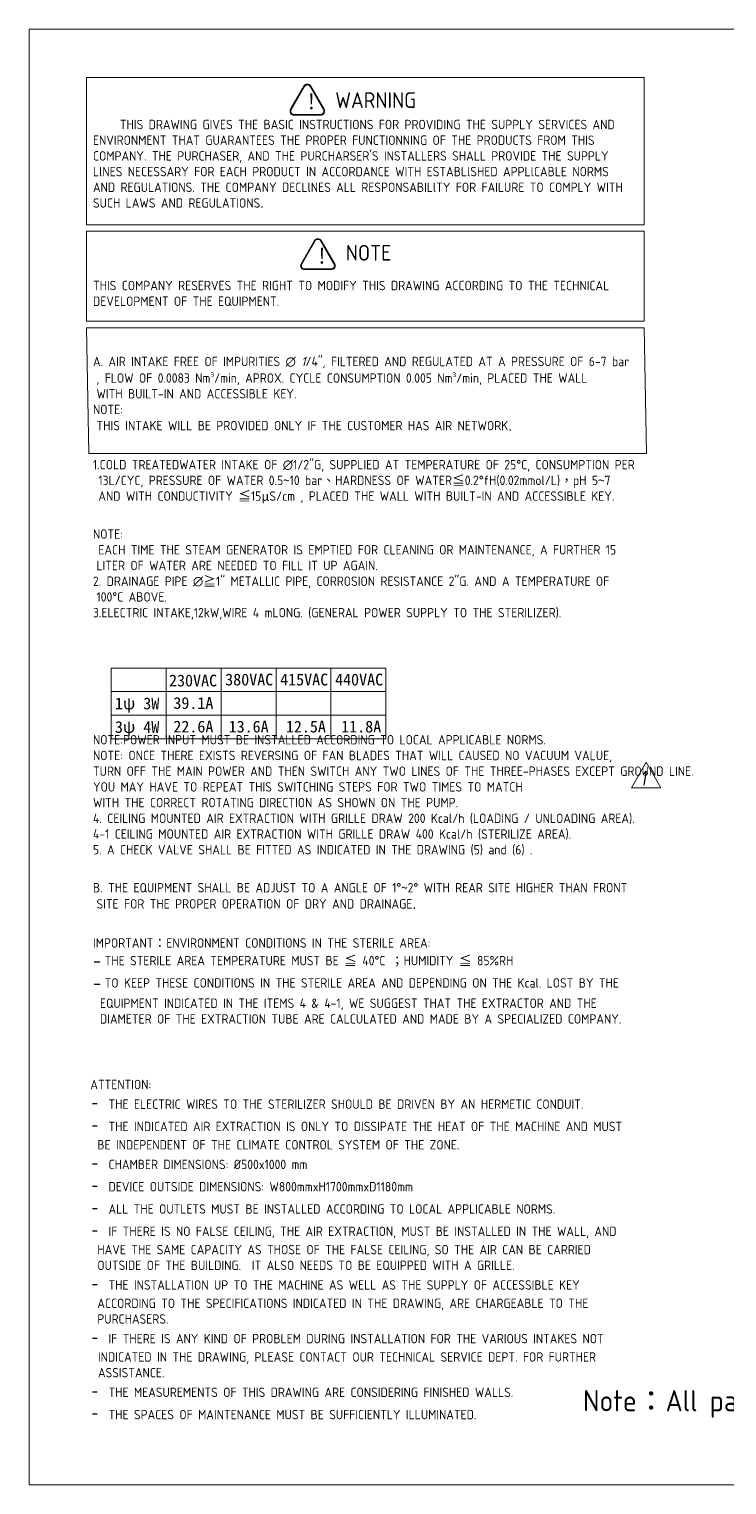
# Model space of a CAD drawing. Header units: millimetres. Extents: x -200897 to 27623, y -112 to 9158.
# Drawn here: x 14438 to 18884, y -112 to 9158 of the extents above; entities that cross this region are included whole.
import ezdxf

# ---------------------------------------------------------------- set-up
doc = ezdxf.new("R2010")
doc.units = ezdxf.units.MM
doc.header["$MEASUREMENT"] = 0
for name, color, linetype, lineweight in [('D', 3, 'Continuous', 13), ('F', 7, 'Continuous', 15), ('T', 4, 'Continuous', 15)]:
    doc.layers.add(name, color=color, linetype=linetype, lineweight=lineweight)
doc.styles.add('STU25', font='isocp2.shx')
doc.styles.add('Text', font='romans.shx', dxfattribs={"width": 0.8, "oblique": 10})

msp = doc.modelspace()

# ---------------------------------------------------------------- hatches: boundary and pattern name
at = {"layer": 'D'}
h = msp.add_hatch(color=11, dxfattribs=at)
edge = h.paths.add_edge_path(flags=16)
edge.add_ellipse((16125.02, 8634.725), major_axis=(20, 0), ratio=1, start_angle=149.9999999, end_angle=270)
edge.add_line((16125.02, 8614.725), (16295.738, 8614.725))
edge.add_ellipse((16295.738, 8634.725), major_axis=(20, 0), ratio=1, start_angle=270, end_angle=389.9999999)
edge.add_line((16313.058, 8644.725), (16227.699, 8792.571))
edge.add_ellipse((16210.379, 8782.571), major_axis=(20, 0), ratio=1, start_angle=30, end_angle=150)
edge.add_line((16193.058, 8792.571), (16107.699, 8644.725))
edge = h.paths.add_edge_path()
edge.add_ellipse((16125.02, 8634.725), major_axis=(25, 0), ratio=1, start_angle=149.9999999, end_angle=270)
edge.add_line((16125.02, 8609.725), (16295.738, 8609.725))
edge.add_ellipse((16295.738, 8634.725), major_axis=(25, 0), ratio=1, start_angle=270, end_angle=389.9999999)
edge.add_line((16317.389, 8647.225), (16232.03, 8795.071))
edge.add_ellipse((16210.379, 8782.571), major_axis=(25, 0), ratio=1, start_angle=30, end_angle=150)
edge.add_line((16188.728, 8795.071), (16103.369, 8647.225))
h = msp.add_hatch(color=11, dxfattribs=at)
edge = h.paths.add_edge_path(flags=16)
edge.add_ellipse((16192.262, 7651.207), major_axis=(20, 0), ratio=1, start_angle=149.9999999, end_angle=270)
edge.add_line((16192.262, 7631.207), (16362.98, 7631.207))
edge.add_ellipse((16362.98, 7651.207), major_axis=(20, 0), ratio=1, start_angle=270, end_angle=389.9999999)
edge.add_line((16380.301, 7661.207), (16294.942, 7809.053))
edge.add_ellipse((16277.621, 7799.053), major_axis=(20, 0), ratio=1, start_angle=30, end_angle=150)
edge.add_line((16260.301, 7809.053), (16174.942, 7661.207))
edge = h.paths.add_edge_path()
edge.add_ellipse((16192.262, 7651.207), major_axis=(25, 0), ratio=1, start_angle=149.9999999, end_angle=270)
edge.add_line((16192.262, 7626.207), (16362.98, 7626.207))
edge.add_ellipse((16362.98, 7651.207), major_axis=(25, 0), ratio=1, start_angle=270, end_angle=389.9999999)
edge.add_line((16384.631, 7663.707), (16299.272, 7811.553))
edge.add_ellipse((16277.621, 7799.053), major_axis=(25, 0), ratio=1, start_angle=30, end_angle=150)
edge.add_line((16255.971, 7811.553), (16170.612, 7663.707))

# ---------------------------------------------------------------- linework, layer by layer
at = {"layer": 'D', "color": 11}
for p, q in [((16188.728, 8795.071), (16103.369, 8647.225)), ((16193.058, 8792.571), (16107.699, 8644.725)), ((16227.699, 8792.571), (16313.058, 8644.725)), ((16232.03, 8795.071), (16317.389, 8647.225)), ((16125.02, 8614.725), (16295.738, 8614.725)), ((16125.02, 8609.725), (16295.738, 8609.725)), ((16255.971, 7811.553), (16170.612, 7663.707)), ((16260.301, 7809.053), (16174.942, 7661.207)), ((16294.942, 7809.053), (16380.301, 7661.207)), ((16299.272, 7811.553), (16384.631, 7663.707)), ((16192.262, 7631.207), (16362.98, 7631.207)), ((16192.262, 7626.207), (16362.98, 7626.207))]:
    msp.add_line(p, q, dxfattribs=at)
at = {"layer": 'D'}
for p, q in [((14960.989, 5089.308), (14960.989, 4639.308)), ((14960.989, 5089.308), (16710.989, 5089.308)), ((15310.989, 5089.308), (15310.989, 4639.308)), ((15660.989, 5089.308), (15660.989, 4639.308)), ((16010.989, 5089.308), (16010.989, 4639.308)), ((16360.989, 5089.308), (16360.989, 4639.308)), ((16710.989, 5089.308), (16710.989, 4639.308)), ((14960.989, 4939.308), (16710.989, 4939.308)), ((14960.989, 4789.308), (16710.989, 4789.308)), ((14960.989, 4639.308), (16710.989, 4639.308))]:
    msp.add_line(p, q, dxfattribs=at)
at = {"layer": 'D', "color": 11}
for points in [[(14803.666, 8849.99), (18357.519, 8849.99), (18357.519, 7912.177), (14803.666, 7912.177)], [(14803.666, 7870.572), (18357.519, 7870.572), (18357.519, 7298.402), (14803.666, 7298.402)], [(14803.666, 7256.576), (18357.519, 7256.576), (18371.337, 6456.163), (14817.483, 6456.163)]]:
    msp.add_lwpolyline(points, close=True, dxfattribs=at)
for centre, radius, start, end in [((16210.379, 8782.571), 25, 30, 150), ((16210.379, 8782.571), 20, 30, 150), ((16125.02, 8634.725), 25, 149.9999999, 270), ((16125.02, 8634.725), 20, 149.9999999, 270), ((16295.738, 8634.725), 25, 270, 29.9999999), ((16295.738, 8634.725), 20, 270, 29.9999999), ((16277.621, 7799.053), 25, 30, 150), ((16277.621, 7799.053), 20, 30, 150), ((16192.262, 7651.207), 25, 149.9999999, 270), ((16192.262, 7651.207), 20, 149.9999999, 270), ((16362.98, 7651.207), 25, 270, 29.9999999), ((16362.98, 7651.207), 20, 270, 29.9999999)]:
    msp.add_arc(centre, radius, start, end, dxfattribs=at)
at = {"layer": 'F', "color": 6}
msp.add_lwpolyline([(14437.774, 9157.783), (14437.774, -112.217), (27622.774, -112.217), (27622.774, 9157.783)], close=True, dxfattribs=at)
msp.add_lwpolyline([(14437.774, 9157.783), (14437.774, -112.217), (27622.774, -112.217), (27622.774, 9157.783)], close=True, dxfattribs=at)
at = {"layer": 'F', "color": 7}
msp.add_lwpolyline([(18368.242, 4489.325), (18274.751, 4327.394), (18461.732, 4327.394)], close=True, dxfattribs=at)

# ---------------------------------------------------------------- texts
at = {"layer": 'D', "color": 11, "attachment_point": 1, "style": 'STU25'}
for s, insert, char_height in [('{\\f標楷體|b0|i0|c136|p65;!}', (16202.068, 8747.842), 100), ('WARNING', (16388.581, 8755.59), 100), ('{\\A1;}\\P{\\A1;\\H0.70420x;     THIS DRAWING GIVES THE BASIC INSTRUCTIONS FOR PROVIDING THE SUPPLY SERVICES AND}\\P{\\A1;\\H0.70420x;ENVIRONMENT THAT GUARANTEES THE PROPER FUNCTIONNING OF THE PRODUCTS FROM THIS }\\P{\\A1;\\H0.70420x;COMPANY. THE PURCHASER, AND THE PURCHARSER\'S INSTALLERS SHALL PROVIDE THE SUPPLY }\\P{\\A1;\\H0.70420x;LlNES NECESSARY FOR EACH PRODUCT IN ACCORDANCE WITH ESTABLlSHED APPLlCABLE NORMS }\\P{\\A1;\\H0.70420x;AND REGULATIONS. THE COMPANY DECLlNES ALL RESPONSABILlTY FOR FAILURE TO COMPLY WITH }\\P{\\A1;\\H0.70420x;SUCH LAWS AND REGULATIONS}{\\A1;\\F????;\\H0.70420x;.}\\P{\\A1;\\F????;\\H0.70420x;}\\P{\\A1;\\F????;\\H0.70420x;}\\P{\\A1;\\F????;\\H0.70420x;}\\P{\\A1;\\Fisocp2.shx;\\H0.70420x;THIS COMPANY RESERVES THE RIGHT TO MODIFY THIS DRAWING ACCORDING TO THE TECHNICAL }\\P{\\A1;\\Fisocp2.shx;\\H0.70420x;DEVELOPMENT OF THE EQUIPMENT.}\\P{\\A1;\\Fisocp2.shx;\\H0.70420x;}\\P{\\A1;\\Fisocp2.shx;\\H0.70420x;}\\P{\\A1;\\Fisocp2.shx;\\H0.70420x;A. AIR INTAKE FREE OF IMPURITIES ∅ }{\\A1;\\fISOCP2|b0|i1|c0|p2;\\H0.70420x;1}{\\A1;\\Fisocp2.shx;\\H0.70420x;/4"}{\\A1;\\fISOCP2|b0|i1|c0|p2;\\H0.70420x;, }{\\A1;\\Fisocp2.shx;\\H0.70420x;FILTERED AND REGULATED AT A PRESSURE OF 6-7 bar}\\P{\\A1;\\F????;\\H0.70420x; }{\\A1;\\Fisocp2.shx;\\H0.70420x;, FLOW OF 0.0083 Nm{\\A1;\\Fisocp2.shx;\\H0.49294x;\\S3^ ;}}{\\A1;\\Fisocp2.shx;\\H0.70441x;/min, APROX. CYCLE CONSUMPTION 0.005 Nm{\\A1;\\Fisocp2.shx;\\H0.49309x;\\S3^ ;}}{\\A1;\\Fisocp2.shx;\\H0.70462x;/min, PLACED THE WALL }\\P{\\A1;\\F????;\\H0.70462x; }{\\A1;\\Fisocp2.shx;\\H0.70462x;WITH BUILT-IN AND ACCESSIBLE KEY.}\\P{\\A1;\\Fisocp2.shx;\\H0.70462x;NOTE:}\\P{\\A1;\\F????;\\H0.70462x; }{\\A1;\\Fisocp2.shx;\\H0.70462x;THIS INTAKE WILL BE PROVIDED ONLY IF THE CUSTOMER HAS AIR NETWORK}{\\A1;\\fArial|b0|i0|c0|p34;\\H0.77297x;.}\\P{\\A1;\\fArial|b0|i0|c0|p34;\\H0.77297x;}\\P{\\A1;\\Fisocp2.shx;\\H0.70487x;1.COLD TREATEDWATER INTAKE OF ∅1/2"G, SUPPLIED AT TEMPERATURE OF 25°C, CONSUMPTION PER }\\P{\\A1;\\Fisocp2.shx;\\H0.70487x; 13L/CYC, PRESSURE OF WATER 0.5}{\\A1;\\f細明體|b0|i0|c136|p49;\\H0.70487x;~}{\\A1;\\Fisocp2.shx;\\H0.70487x;10 bar}{\\A1;\\f標楷體|b0|i0|c136|p65;\\H0.70487x;、}{\\A1;\\Fisocp2.shx;\\H0.70487x;HARDNESS OF WATER}{\\A1;\\f標楷體|b0|i0|c136|p65;\\H0.70487x;≦}{\\A1;\\Fisocp2.shx;\\H0.70487x;0.2°fH(0.02mmol/L)}{\\A1;\\f標楷體|b0|i0|c136|p65;\\H0.70487x;，}{\\A1;\\Fisocp2.shx;\\H0.70487x;pH 5}{\\A1;\\f細明體|b0|i0|c136|p49;\\H0.70487x;~}{\\A1;\\Fisocp2.shx;\\H0.70487x;7}\\P{\\A1;\\Fisocp2.shx;\\H0.70487x; AND WITH CONDUCTIVITY }{\\A1;\\f標楷體|b0|i0|c136|p65;\\H0.70487x;≦}{\\A1;\\Fisocp2.shx;\\H0.70487x;15}{\\A1;\\f細明體|b0|i0|c136|p49;\\H0.70487x;μ}{\\A1;\\Fisocp2.shx;\\H0.70487x;S/cm , PLACED THE WALL WITH BUILT-IN AND ACCESSIBLE KEY.}\\P{\\A1;\\Fisocp2.shx;\\H0.70487x;}\\P{\\A1;\\Fisocp2.shx;\\H0.70487x;NOTE:}\\P{\\A1;\\Fisocp2.shx;\\H0.70487x; EACH TIME THE STEAM GENERATOR IS EMPTIED FOR CLEANING OR MAINTENANCE, A FURTHER 15 }\\P{\\A1;\\F???;\\H0.70487x; }{\\A1;\\Fisocp2.shx;\\H0.70487x;LITER OF WATER ARE NEEDED TO FILL IT UP AGAIN.}\\P{\\A1;\\Fisocp2.shx;\\H0.70487x;2. DRAINAGE PIPE ∅}{\\A1;\\f標楷體|b0|i0|c136|p65;\\H0.70487x;≧}{\\A1;\\Fisocp2.shx;\\H0.70487x;1" METALLIC PIPE, CORROSION RESISTANCE 2"G. AND A TEMPERATURE OF }\\P{\\A1;\\F???;\\H0.70487x; }{\\A1;\\Fisocp2.shx;\\H0.70487x;100°C ABOVE.}\\P{\\A1;\\Fisocp2.shx;\\H0.70487x;3.ELECTRIC INTAKE,12kW,WIRE 4 mLONG. (GENERAL POWER SUPPLY TO THE STERILIZER).}\\P{\\A1;\\Fisocp2.shx;\\H0.70487x;}\\P{\\A1;\\Fisocp2.shx;\\H0.70487x;}\\P{\\A1;\\Fisocp2.shx;\\H0.70487x;}\\P{\\A1;\\Fisocp2.shx;\\H0.70487x;}\\P{\\A1;\\Fisocp2.shx;\\H0.70487x;}\\P{\\A1;\\Fisocp2.shx;\\H0.70487x;NOTE:POWER INPUT MUST BE INSTALLED ACCORDING TO LOCAL APPLICABLE NORMS.}\\P{\\A1;\\H0.70487x;NOTE: ONCE THERE EXISTS REVERSING OF FAN BLADES THAT WILL CAUSED NO VACUUM VALUE, }\\P{\\A1;\\H0.70487x;TURN OFF THE MAIN POWER AND THEN SWITCH ANY TWO LINES OF THE THREE-PHASES EXCEPT GROUND LINE. }\\P{\\A1;\\H0.70487x;YOU MAY HAVE TO REPEAT THIS SWITCHING STEPS FOR TWO TIMES TO MATCH }\\P{\\A1;\\H0.70487x;WITH THE CORRECT ROTATING DIRECTION AS SHOWN ON THE PUMP. }\\P{\\A1;\\Fisocp2.shx;\\H0.70487x;4. CEILING MOUNTED AIR EXTRACTION WITH GRILLE DRAW 200 Kcal/h (LOADING / UNLOADING AREA).}\\P{\\A1;\\Fisocp2.shx;\\H0.70487x;4-1 CEILING MOUNTED AIR EXTRACTION WITH GRILLE DRAW 400 Kcal/h (STERILIZE AREA).}\\P{\\A1;\\Fisocp2.shx;\\H0.70487x;5. A CHECK VALVE SHALL BE FITTED AS INDICATED IN THE DRAWING (5) and (6) .}\\P{\\A1;\\Fisocp2.shx;\\H0.70487x;}\\P{\\A1;\\Fisocp2.shx;\\H0.70487x;B. THE EQUIPMENT SHALL BE ADJUST TO A ANGLE OF 1°}{\\A1;\\f細明體|b0|i0|c136|p49;\\H0.70487x;~}{\\A1;\\Fisocp2.shx;\\H0.70487x;2° WITH REAR SITE HIGHER THAN FRONT }\\P{\\A1;\\F???;\\H0.70487x; }{\\A1;\\Fisocp2.shx;\\H0.70487x;SITE FOR THE PROPER OPERATION OF DRY AND DRAINAGE}{\\A1;\\fArial|b0|i0|c0|p34;\\H0.77324x;.}\\P{\\A1;\\fArial|b0|i0|c0|p34;\\H0.77324x;}\\P{\\A1;\\Fisocp2.shx;\\H0.70512x;IMPORTANT}{\\A1;\\f標楷體|b0|i0|c136|p65;\\H0.70512x;：}{\\A1;\\Fisocp2.shx;\\H0.70512x;ENVIRONMENT CONDITIONS IN THE STERILE AREA:}\\P{\\A1;\\Fisocp2.shx;\\H1.00000x;-}{\\A1;\\F???;\\H0.70420x; }{\\A1;\\Fisocp2.shx;\\H0.70420x;THE STERILE AREA TEMPERATURE MUST BE }{\\A1;\\f標楷體|b0|i0|c136|p65;\\H0.70420x;≦}{\\A1;\\Fisocp2.shx;\\H0.70420x; 40°C }{\\A1;\\f標楷體|b0|i0|c136|p65;\\H0.70420x;；}{\\A1;\\Fisocp2.shx;\\H0.70420x;HUMIDITY }{\\A1;\\f標楷體|b0|i0|c136|p65;\\H0.70420x;≦}{\\A1;\\Fisocp2.shx;\\H0.70420x; 85%RH}\\P{\\A1;\\Fisocp2.shx;\\H1.00000x;-}{\\A1;\\F???;\\H0.70420x; }{\\A1;\\Fisocp2.shx;\\H0.70420x;TO KEEP THESE CONDITIONS IN THE STERILE AREA AND DEPENDING ON THE Kcal. LOST BY THE }\\P{\\A1;\\F???;\\H0.70420x;  }{\\A1;\\Fisocp2.shx;\\H0.70420x;EQUIPMENT INDICATED IN THE ITEMS 4 & 4-1, WE SUGGEST THAT THE EXTRACTOR AND THE }\\P{\\A1;\\F???;\\H0.70420x;  }{\\A1;\\Fisocp2.shx;\\H0.70420x;DIAMETER OF THE EXTRACTION TUBE ARE CALCULATED AND MADE BY A SPECIALIZED COMPANY.}', (14844.744, 8722.211), 85.129463), ('{\\f標楷體|b0|i0|c136|p65;!}', (16269.311, 7764.324), 100), ('NOTE', (16455.823, 7783.692), 100), ('{\\f標楷體|b0|i0|c136|p65;230VAC}', (15329.233, 5047.358), 75), ('{\\f標楷體|b0|i0|c136|p65;380VAC}', (15687.116, 5053.543), 75), ('{\\f標楷體|b0|i0|c136|p65;415VAC}', (16037.116, 5053.543), 75), ('{\\f標楷體|b0|i0|c136|p65;440VAC}', (16387.116, 5053.543), 75), ('{\\f標楷體|b0|i0|c136|p65;1ψ 3W}', (14984.798, 4901.319), 75), ('{\\f標楷體|b0|i0|c136|p65;39.1A}', (15356.868, 4903.989), 75), ('{\\f標楷體|b0|i0|c136|p65;3ψ 4W}', (14984.798, 4751.319), 75), ('{\\f標楷體|b0|i0|c136|p65;22.6A}', (15356.868, 4753.989), 75), ('{\\f標楷體|b0|i0|c136|p65;13.6A}', (15708.989, 4753.989), 75), ('{\\f標楷體|b0|i0|c136|p65;12.5A}', (16073.764, 4753.989), 75), ('{\\f標楷體|b0|i0|c136|p65;11.8A}', (16426.033, 4753.989), 75), ('\\PATTENTION:\\P{\\f標楷體|b0|i0|c136|p65;\\H1.42x;- }THE ELECTRIC WIRES TO THE STERILIZER SHOULD BE DRIVEN BY AN HERMETIC CONDUIT.  \\P{\\f標楷體|b0|i0|c136|p65;\\H1.42x;- }THE INDICATED AIR EXTRACTION IS ONLY TO DISSIPATE THE HEAT OF THE MACHINE AND MUST \\P{\\f???|b0|i0|c0|p65;  }BE INDEPENDENT OF THE CLIMATE CONTROL SYSTEM OF THE ZONE.\\P{\\f標楷體|b0|i0|c136|p65;\\H1.42x;- }CHAMBER DIMENSIONS: %%C500x1000 mm\\P{\\f標楷體|b0|i0|c136|p65;\\H1.42x;- }DEVICE OUTSIDE DIMENSIONS: W800mmxH1700mmxD1180mm\\P{\\f標楷體|b0|i0|c136|p65;\\H1.42x;- }ALL THE OUTLETS MUST BE INSTALLED ACCORDING TO LOCAL APPLICABLE NORMS.\\P{\\f標楷體|b0|i0|c136|p65;\\H1.42x;- }IF THERE IS NO FALSE CEILING, THE AIR EXTRACTION, MUST BE INSTALLED IN THE WALL, AND \\P{\\f???|b0|i0|c0|p65;  }HAVE THE SAME CAPACITY AS THOSE OF THE FALSE CEILING, SO THE AIR CAN BE CARRIED \\P{\\f???|b0|i0|c0|p65;  }OUTSIDE OF THE BUILDING.  IT ALSO NEEDS TO BE EQUIPPED WITH A GRILLE.\\P{\\f標楷體|b0|i0|c136|p65;\\H1.42x;- }THE INSTALLATION UP TO THE MACHINE AS WELL AS THE SUPPLY OF ACCESSIBLE KEY \\P{\\f???|b0|i0|c0|p65;  }ACCORDING TO THE SPECIFICATIONS INDICATED IN THE DRAWING, ARE CHARGEABLE TO THE \\P{\\f???|b0|i0|c0|p65;  }PURCHASERS.{\\fArial|b0|i0|c0|p34;\\H1.087x; \\P\\f標楷體|b0|i0|c136|p65;\\H1.306x;- }IF THERE IS ANY KIND OF PROBLEM DURING INSTALLATION FOR THE VARIOUS INTAKES NOT \\P{\\f???|b0|i0|c0|p65;\\H1.087x;  }INDICATED IN THE DRAWING, PLEASE CONTACT OUR TECHNICAL SERVICE DEPT. FOR FURTHER \\P{\\f???|b0|i0|c0|p65;\\H1.087x;  }ASSISTANCE.\\P{\\f標楷體|b0|i0|c136|p65;\\H1.42x;- }THE MEASUREMENTS OF THIS DRAWING ARE CONSIDERING FINISHED WALLS.\\P{\\f標楷體|b0|i0|c136|p65;\\H1.42x;- }THE SPACES OF MAINTENANCE MUST BE SUFFICIENTLY ILLUMINATED.', (14827.996, 2567.229), 59.952484)]:
    msp.add_mtext(s, dxfattribs=dict(at, insert=insert, char_height=char_height))
at = {"layer": 'D', "color": 0, "insert": (17967.394, 491.257), "char_height": 135.00867, "attachment_point": 1, "style": 'STU25'}
msp.add_mtext('Note{\\f標楷體|b0|i0|c136|p65;：}All parts should comply with RoHS.', dxfattribs=at)
at = {"layer": 'T', "lineweight": 20, "style": 'Text', "oblique": 10, "width": 0.8}
msp.add_text('1', height=90, dxfattribs=at).set_placement((18319.777, 4343.437))

doc.saveas('drawing.dxf')
